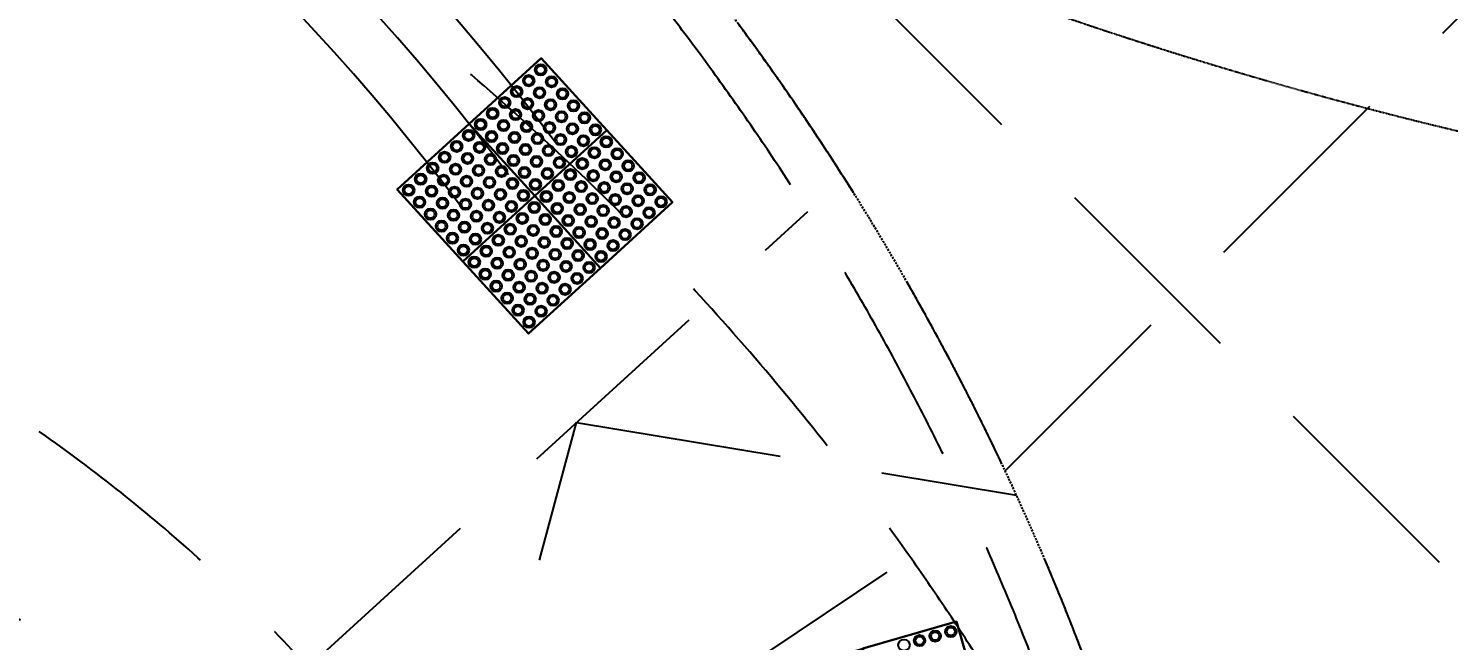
# Model space of a CAD drawing. Header units: millimetres. Extents: x 832728086 to 834530684, y 817551485 to 818349469.
# Drawn here: x 834268005 to 834272377, y 817938974 to 817940858 of the extents above; entities that cross this region are included whole.
import ezdxf

# ---------------------------------------------------------------- set-up
doc = ezdxf.new("R2010")
doc.units = ezdxf.units.MM
doc.header["$LTSCALE"] = 100
doc.linetypes.add('Hidden', pattern=[9.525, 6.35, -3.175])
for name, color, linetype in [('+C-160', 160, 'Hidden'), ('000-Tactile-l', 8, 'Continuous'), ('DLN030_1', 1, 'Continuous')]:
    doc.layers.add(name, color=color, linetype=linetype)
doc.layers.add('000-helpline', color=30, linetype='Continuous', lineweight=30, plot=False)
doc.styles.add('Swis721tBT', font='swissl.ttf')
doc.dimstyles.new('INTDIM', dxfattribs={"dimtxt": 200, "dimasz": 125, "dimexe": 100, "dimexo": 150, "dimgap": 80, "dimtad": 1, "dimdec": 0, "dimzin": 9, "dimdsep": 46, "dimtxsty": 'Swis721tBT', "dimblk": 'OPEN30', "dimcen": -125, "dimclrd": 256, "dimclre": 256, "dimclrt": 2, "dimaunit": 1, "dimadec": 1, "dimazin": 0, "dimtfac": 0.444444, "dimtdec": 0, "dimtix": 1, "dimtmove": 2, "dimatfit": 3, "dimldrblk": 'OPEN30', "dimfxl": 0, "dimtolj": 1, "dimlwd": -1, "dimlwe": -1, "dimarcsym": 0})

# ---------------------------------------------------------------- blocks, each defined once
blk = doc.blocks.new('_Open30')
at = {"color": 0, "linetype": 'ByBlock', "lineweight": -2}
for p, q in [((-1, 0.268), (0, 0)), ((0, 0), (-1, -0.268)), ((0, 0), (-1, 0))]:
    blk.add_line(p, q, dxfattribs=at)
blk = doc.blocks.new('*D28')
at = {"layer": 'Defpoints', "color": 0}
for p in [(834269376.5, 817985820.3), (834268234.8, 817984815.4), (834325664.7, 817921861.8)]:
    blk.add_point(p, dxfattribs=at)
at = {"layer": 'DLN030_1', "linetype": 'Continuous'}
for p, q in [((834269263.9, 817985721.2), (834268159.7, 817984749.3)), ((834324390.8, 817921007.1), (834268366.9, 817984665.3)), ((834325552.1, 817921762.7), (834324447.9, 817920790.9))]:
    blk.add_line(p, q, dxfattribs=at)
at = {"layer": 'DLN030_1', "xscale": 200, "yscale": 200, "zscale": 200}
for p, rotation in [((834268234.8, 817984815.4), 131.3501965874743), ((834324523, 817920857), 311.3501965874743)]:
    blk.add_blockref('_Open30', p, dxfattribs=dict(at, rotation=rotation))
at = {"layer": 'DLN030_1', "color": 2, "insert": (834295470.9, 817953435.6), "char_height": 400, "attachment_point": 5, "rotation": 311.3502, "style": 'Swis721tBT'}
blk.add_mtext('\\A1;85200', dxfattribs=at)
blk = doc.blocks.new('tactile')
at = {"layer": '000-helpline', "ltscale": 0.015}
for points in [[(834269.842, 817940.594), (834269.6203, 817940.3918), (834269.4182, 817940.6135), (834269.6399, 817940.8157)], [(834269.6203, 817940.3918), (834269.3986, 817940.1897), (834269.1965, 817940.4114), (834269.4182, 817940.6135)], [(834270.0441, 817940.3723), (834269.8224, 817940.1701), (834269.6203, 817940.3918), (834269.842, 817940.594)], [(834269.8224, 817940.1701), (834269.6007, 817939.968), (834269.3986, 817940.1897), (834269.6203, 817940.3918)], [(834271.0012, 817938.7938), (834270.713, 817938.7105), (834270.6296, 817938.9986), (834270.9178, 817939.082)]]:
    blk.add_lwpolyline(points, close=True, dxfattribs=at)
at = {"layer": '000-Tactile-l'}
for points in [[(834269.6399, 817940.8157), (834270.0441, 817940.3723), (834269.6007, 817939.968), (834269.1965, 817940.4114)], [(834270.9178, 817939.082), (834271.0845, 817938.5056), (834270.5081, 817938.3389), (834270.3414, 817938.9153)]]:
    blk.add_lwpolyline(points, close=True, dxfattribs=at)
at = {"layer": '000-Tactile-l', "ltscale": 0.015}
for centre, radius in [((834269.6382, 817940.7803), 0.0175), ((834269.6382, 817940.7803), 0.0125), ((834269.6013, 817940.7467), 0.0175), ((834269.6013, 817940.7467), 0.0125), ((834269.6719, 817940.7434), 0.0175), ((834269.6719, 817940.7434), 0.0125), ((834269.5274, 817940.6793), 0.0175), ((834269.5643, 817940.713), 0.0175), ((834269.5643, 817940.713), 0.0125), ((834269.635, 817940.7097), 0.0175), ((834269.635, 817940.7097), 0.0125), ((834269.7056, 817940.7064), 0.0175), ((834269.7056, 817940.7064), 0.0125), ((834269.4904, 817940.6456), 0.0175), ((834269.4904, 817940.6456), 0.0125), ((834269.5274, 817940.6793), 0.0125), ((834269.5611, 817940.6423), 0.0175), ((834269.5611, 817940.6423), 0.0125), ((834269.598, 817940.676), 0.0175), ((834269.598, 817940.676), 0.0125), ((834269.6317, 817940.6391), 0.0175), ((834269.6317, 817940.6391), 0.0125), ((834269.6687, 817940.6728), 0.0175), ((834269.6687, 817940.6728), 0.0125), ((834269.7023, 817940.6358), 0.0175), ((834269.7393, 817940.6695), 0.0175), ((834269.7393, 817940.6695), 0.0125), ((834269.4535, 817940.6119), 0.0175), ((834269.4535, 817940.6119), 0.0125), ((834269.5241, 817940.6086), 0.0175), ((834269.5241, 817940.6086), 0.0125), ((834269.5948, 817940.6054), 0.0175), ((834269.5948, 817940.6054), 0.0125), ((834269.6654, 817940.6021), 0.0175), ((834269.6654, 817940.6021), 0.0125), ((834269.7023, 817940.6358), 0.0125), ((834269.736, 817940.5989), 0.0175), ((834269.736, 817940.5989), 0.0125), ((834269.773, 817940.6325), 0.0175), ((834269.773, 817940.6325), 0.0125), ((834269.8067, 817940.5956), 0.0175), ((834269.8067, 817940.5956), 0.0125), ((834269.4165, 817940.5782), 0.0175), ((834269.4165, 817940.5782), 0.0125), ((834269.4872, 817940.575), 0.0175), ((834269.4872, 817940.575), 0.0125), ((834269.5578, 817940.5717), 0.0175), ((834269.5578, 817940.5717), 0.0125), ((834269.6284, 817940.5684), 0.0175), ((834269.6284, 817940.5684), 0.0125), ((834269.6991, 817940.5652), 0.0175), ((834269.6991, 817940.5652), 0.0125), ((834269.7697, 817940.5619), 0.0175), ((834269.7697, 817940.5619), 0.0125), ((834269.8403, 817940.5586), 0.0175), ((834269.8403, 817940.5586), 0.0125), ((834269.3426, 817940.5109), 0.0175), ((834269.3426, 817940.5109), 0.0125), ((834269.3796, 817940.5445), 0.0175), ((834269.3796, 817940.5445), 0.0125), ((834269.4133, 817940.5076), 0.0175), ((834269.4133, 817940.5076), 0.0125), ((834269.4502, 817940.5413), 0.0175), ((834269.4502, 817940.5413), 0.0125), ((834269.4839, 817940.5043), 0.0175), ((834269.5209, 817940.538), 0.0175), ((834269.5209, 817940.538), 0.0125), ((834269.5915, 817940.5347), 0.0175), ((834269.5915, 817940.5347), 0.0125), ((834269.6621, 817940.5315), 0.0175), ((834269.6621, 817940.5315), 0.0125), ((834269.7328, 817940.5282), 0.0175), ((834269.7328, 817940.5282), 0.0125), ((834269.8034, 817940.525), 0.0175), ((834269.8034, 817940.525), 0.0125), ((834269.874, 817940.5217), 0.0175), ((834269.874, 817940.5217), 0.0125), ((834269.3057, 817940.4772), 0.0175), ((834269.3057, 817940.4772), 0.0125), ((834269.3763, 817940.4739), 0.0175), ((834269.3763, 817940.4739), 0.0125), ((834269.4469, 817940.4706), 0.0175), ((834269.4469, 817940.4706), 0.0125), ((834269.4839, 817940.5043), 0.0125), ((834269.5176, 817940.4674), 0.0175), ((834269.5176, 817940.4674), 0.0125), ((834269.5545, 817940.5011), 0.0175), ((834269.5545, 817940.5011), 0.0125), ((834269.5882, 817940.4641), 0.0175), ((834269.5882, 817940.4641), 0.0125), ((834269.6252, 817940.4978), 0.0175), ((834269.6252, 817940.4978), 0.0125), ((834269.6589, 817940.4608), 0.0175), ((834269.6958, 817940.4945), 0.0175), ((834269.6958, 817940.4945), 0.0125), ((834269.7664, 817940.4913), 0.0175), ((834269.7664, 817940.4913), 0.0125), ((834269.8371, 817940.488), 0.0175), ((834269.8371, 817940.488), 0.0125), ((834269.9077, 817940.4847), 0.0175), ((834269.9077, 817940.4847), 0.0125), ((834269.2687, 817940.4435), 0.0175), ((834269.2687, 817940.4435), 0.0125), ((834269.3394, 817940.4402), 0.0175), ((834269.3394, 817940.4402), 0.0125), ((834269.41, 817940.437), 0.0175), ((834269.41, 817940.437), 0.0125), ((834269.4806, 817940.4337), 0.0175), ((834269.4806, 817940.4337), 0.0125), ((834269.5513, 817940.4304), 0.0175), ((834269.5513, 817940.4304), 0.0125), ((834269.6219, 817940.4272), 0.0175), ((834269.6219, 817940.4272), 0.0125), ((834269.6589, 817940.4608), 0.0125), ((834269.6925, 817940.4239), 0.0175), ((834269.6925, 817940.4239), 0.0125), ((834269.7295, 817940.4576), 0.0175), ((834269.7295, 817940.4576), 0.0125), ((834269.7632, 817940.4206), 0.0175), ((834269.7632, 817940.4206), 0.0125), ((834269.8001, 817940.4543), 0.0175), ((834269.8001, 817940.4543), 0.0125), ((834269.8338, 817940.4174), 0.0175), ((834269.8708, 817940.451), 0.0175), ((834269.8708, 817940.451), 0.0125), ((834269.9414, 817940.4478), 0.0175), ((834269.9414, 817940.4478), 0.0125), ((834269.2318, 817940.4098), 0.0175), ((834269.2318, 817940.4098), 0.0125), ((834269.2655, 817940.3729), 0.0175), ((834269.3024, 817940.4065), 0.0175), ((834269.3024, 817940.4065), 0.0125), ((834269.373, 817940.4033), 0.0175), ((834269.373, 817940.4033), 0.0125), ((834269.4437, 817940.4), 0.0175), ((834269.4437, 817940.4), 0.0125), ((834269.5143, 817940.3967), 0.0175), ((834269.5143, 817940.3967), 0.0125), ((834269.585, 817940.3935), 0.0175), ((834269.585, 817940.3935), 0.0125), ((834269.6556, 817940.3902), 0.0175), ((834269.6556, 817940.3902), 0.0125), ((834269.7262, 817940.3869), 0.0175), ((834269.7262, 817940.3869), 0.0125), ((834269.7969, 817940.3837), 0.0175), ((834269.7969, 817940.3837), 0.0125), ((834269.8338, 817940.4174), 0.0125), ((834269.8675, 817940.3804), 0.0175), ((834269.8675, 817940.3804), 0.0125), ((834269.9044, 817940.4141), 0.0175), ((834269.9044, 817940.4141), 0.0125), ((834269.9381, 817940.3771), 0.0175), ((834269.9381, 817940.3771), 0.0125), ((834269.9751, 817940.4108), 0.0175), ((834269.9751, 817940.4108), 0.0125), ((834270.0088, 817940.3739), 0.0175), ((834269.2655, 817940.3729), 0.0125), ((834269.2991, 817940.3359), 0.0175), ((834269.2991, 817940.3359), 0.0125), ((834269.3361, 817940.3696), 0.0175), ((834269.3361, 817940.3696), 0.0125), ((834269.3698, 817940.3326), 0.0175), ((834269.3698, 817940.3326), 0.0125), ((834269.4067, 817940.3663), 0.0175), ((834269.4067, 817940.3663), 0.0125), ((834269.4404, 817940.3294), 0.0175), ((834269.4774, 817940.3631), 0.0175), ((834269.4774, 817940.3631), 0.0125), ((834269.548, 817940.3598), 0.0175), ((834269.548, 817940.3598), 0.0125), ((834269.6186, 817940.3565), 0.0175), ((834269.6186, 817940.3565), 0.0125), ((834269.6893, 817940.3533), 0.0175), ((834269.6893, 817940.3533), 0.0125), ((834269.7599, 817940.35), 0.0175), ((834269.7599, 817940.35), 0.0125), ((834269.8305, 817940.3467), 0.0175), ((834269.8305, 817940.3467), 0.0125), ((834269.9012, 817940.3435), 0.0175), ((834269.9012, 817940.3435), 0.0125), ((834269.9718, 817940.3402), 0.0175), ((834269.9718, 817940.3402), 0.0125), ((834270.0088, 817940.3739), 0.0125), ((834269.3328, 817940.299), 0.0175), ((834269.3328, 817940.299), 0.0125), ((834269.4035, 817940.2957), 0.0175), ((834269.4035, 817940.2957), 0.0125), ((834269.4404, 817940.3294), 0.0125), ((834269.4741, 817940.2924), 0.0175), ((834269.4741, 817940.2924), 0.0125), ((834269.5111, 817940.3261), 0.0175), ((834269.5111, 817940.3261), 0.0125), ((834269.5447, 817940.2892), 0.0175), ((834269.5447, 817940.2892), 0.0125), ((834269.5817, 817940.3228), 0.0175), ((834269.5817, 817940.3228), 0.0125), ((834269.6154, 817940.2859), 0.0175), ((834269.6523, 817940.3196), 0.0175), ((834269.6523, 817940.3196), 0.0125), ((834269.723, 817940.3163), 0.0175), ((834269.723, 817940.3163), 0.0125), ((834269.7936, 817940.313), 0.0175), ((834269.7936, 817940.313), 0.0125), ((834269.8642, 817940.3098), 0.0175), ((834269.8642, 817940.3098), 0.0125), ((834269.9349, 817940.3065), 0.0175), ((834269.9349, 817940.3065), 0.0125), ((834269.3665, 817940.262), 0.0175), ((834269.3665, 817940.262), 0.0125), ((834269.4372, 817940.2587), 0.0175), ((834269.4372, 817940.2587), 0.0125), ((834269.5078, 817940.2555), 0.0175), ((834269.5078, 817940.2555), 0.0125), ((834269.5784, 817940.2522), 0.0175), ((834269.5784, 817940.2522), 0.0125), ((834269.6154, 817940.2859), 0.0125), ((834269.6491, 817940.2489), 0.0175), ((834269.6491, 817940.2489), 0.0125), ((834269.686, 817940.2826), 0.0175), ((834269.686, 817940.2826), 0.0125), ((834269.7197, 817940.2457), 0.0175), ((834269.7197, 817940.2457), 0.0125), ((834269.7566, 817940.2794), 0.0175), ((834269.7566, 817940.2794), 0.0125), ((834269.7903, 817940.2424), 0.0175), ((834269.8273, 817940.2761), 0.0175), ((834269.8273, 817940.2761), 0.0125), ((834269.8979, 817940.2728), 0.0175), ((834269.8979, 817940.2728), 0.0125), ((834269.4002, 817940.2251), 0.0175), ((834269.4002, 817940.2251), 0.0125), ((834269.4708, 817940.2218), 0.0175), ((834269.4708, 817940.2218), 0.0125), ((834269.5415, 817940.2185), 0.0175), ((834269.5415, 817940.2185), 0.0125), ((834269.6121, 817940.2153), 0.0175), ((834269.6121, 817940.2153), 0.0125), ((834269.6827, 817940.212), 0.0175), ((834269.6827, 817940.212), 0.0125), ((834269.7534, 817940.2087), 0.0175), ((834269.7534, 817940.2087), 0.0125), ((834269.7903, 817940.2424), 0.0125), ((834269.824, 817940.2055), 0.0175), ((834269.824, 817940.2055), 0.0125), ((834269.861, 817940.2391), 0.0175), ((834269.861, 817940.2391), 0.0125), ((834269.4339, 817940.1881), 0.0175), ((834269.4339, 817940.1881), 0.0125), ((834269.5045, 817940.1848), 0.0175), ((834269.5045, 817940.1848), 0.0125), ((834269.5752, 817940.1816), 0.0175), ((834269.5752, 817940.1816), 0.0125), ((834269.6458, 817940.1783), 0.0175), ((834269.6458, 817940.1783), 0.0125), ((834269.7164, 817940.175), 0.0175), ((834269.7164, 817940.175), 0.0125), ((834269.7871, 817940.1718), 0.0175), ((834269.7871, 817940.1718), 0.0125), ((834269.4676, 817940.1512), 0.0175), ((834269.4676, 817940.1512), 0.0125), ((834269.5013, 817940.1142), 0.0175), ((834269.5013, 817940.1142), 0.0125), ((834269.5382, 817940.1479), 0.0175), ((834269.5382, 817940.1479), 0.0125), ((834269.5719, 817940.1109), 0.0175), ((834269.6088, 817940.1446), 0.0175), ((834269.6088, 817940.1446), 0.0125), ((834269.6795, 817940.1414), 0.0175), ((834269.6795, 817940.1414), 0.0125), ((834269.7501, 817940.1381), 0.0175), ((834269.7501, 817940.1381), 0.0125), ((834269.5349, 817940.0773), 0.0175), ((834269.5349, 817940.0773), 0.0125), ((834269.5719, 817940.1109), 0.0125), ((834269.6056, 817940.074), 0.0175), ((834269.6056, 817940.074), 0.0125), ((834269.6425, 817940.1077), 0.0175), ((834269.6425, 817940.1077), 0.0125), ((834269.6762, 817940.0707), 0.0175), ((834269.6762, 817940.0707), 0.0125), ((834269.7132, 817940.1044), 0.0175), ((834269.7132, 817940.1044), 0.0125), ((834269.5686, 817940.0403), 0.0175), ((834269.5686, 817940.0403), 0.0125), ((834269.6393, 817940.037), 0.0175), ((834269.6393, 817940.037), 0.0125), ((834269.6023, 817940.0034), 0.0175), ((834269.6023, 817940.0034), 0.0125), ((834270.8047, 817939.0232), 0.0175), ((834270.8047, 817939.0232), 0.0125), ((834270.8527, 817939.0371), 0.0175), ((834270.8527, 817939.0371), 0.0125), ((834270.9008, 817939.051), 0.0175), ((834270.9008, 817939.051), 0.0125), ((834270.7567, 817939.0094), 0.0175)]:
    blk.add_circle(centre, radius, dxfattribs=at)
at = {"layer": '000-Tactile-l', "ltscale": 5e-05}
for radius, start in [(7.505, 36.88494), (7.33, 36.93967), (7.155, 36.99707)]:
    blk.add_arc((834263.6805, 817936.052), radius, start, 81.72802, dxfattribs=at)
blk = doc.blocks.new('A$C062A3D83')
at = {"layer": '+C-160'}
for p, q in [((-31452.9, -85577.6), (-62799.8, -54230.7)), ((-52321.7, -65763.5), (-46060.4, -59502.1)), ((-54467.7, -66368.1), (-52929.4, -64965.7)), ((-54004.5, -66957.9), (-53640.9, -65614.3)), ((-53640.9, -65614.3), (-52286.8, -65838.9)), ((-54004.5, -66957.9), (-52423.2, -65901.3))]:
    blk.add_line(p, q, dxfattribs=at)
for centre, radius, start, end in [((-59652.8, -69208.1), 8100, 344.90553, 81.72802), ((-59652.8, -69208.1), 7950, 344.90553, 81.72802), ((-59233.1, -70697.9), 8100, 344.32072, 75.85556), ((-58157.1, -69742.8), 5000, 15.0675, 129.6863), ((-58157.1, -69742.8), 4500, 15.0675, 129.6863)]:
    blk.add_arc(centre, radius, start, end, dxfattribs=at)
at = {"layer": '+C-160', "ltscale": 0.01}
blk.add_arc((-59652.8, -69208.1), 8100, 344.90553, 78.98389, dxfattribs=at)
at = {"layer": '+C-160', "ltscale": 5e-05}
for centre, radius, start, end in [((-47846.6, -51828.1), 13252.7, 245.63398, 256.20621), ((-45734, -42957.7), 22371.1, 256.36846, 265.44301)]:
    blk.add_arc(centre, radius, start, end, dxfattribs=at)
at = {"layer": '+C-160'}
blk.add_ellipse((-58157.1, -69742.8), major_axis=(4311.7, 1288), ratio=1, start_param=-0.027294, end_param=1.973183, dxfattribs=at)

msp = doc.modelspace()

# ---------------------------------------------------------------- block references
at = {"layer": '+C-160', "ltscale": 5}
msp.add_blockref('A$C062A3D83', (834323333.3128, 818005260.0327), dxfattribs=at)
at = {"layer": '000-Tactile-l', "xscale": 1000, "yscale": 1000, "zscale": 1000}
msp.add_blockref('tactile', (-56.4905, -49.2817, -0.0703), dxfattribs=at)

# ---------------------------------------------------------------- dimensions: what is measured, and where the dimension line sits
at = {"layer": 'DLN030_1'}
dim = msp.add_linear_dim(base=(834268234.7779, 817984815.415), p1=(834325664.7353, 817921861.8346), p2=(834269376.5388, 817985820.2502), angle=131.3501966, dimstyle='INTDIM', override={"dimtxt": 400, "dimasz": 200, "dimarcsym": 2}, dxfattribs=at)
dim.commit()
dim.dimension.update_dxf_attribs({"geometry": '*D28', "text_midpoint": (834295470.9447, 817953435.6146), "dimtype": 160})

doc.saveas('drawing.dxf')
